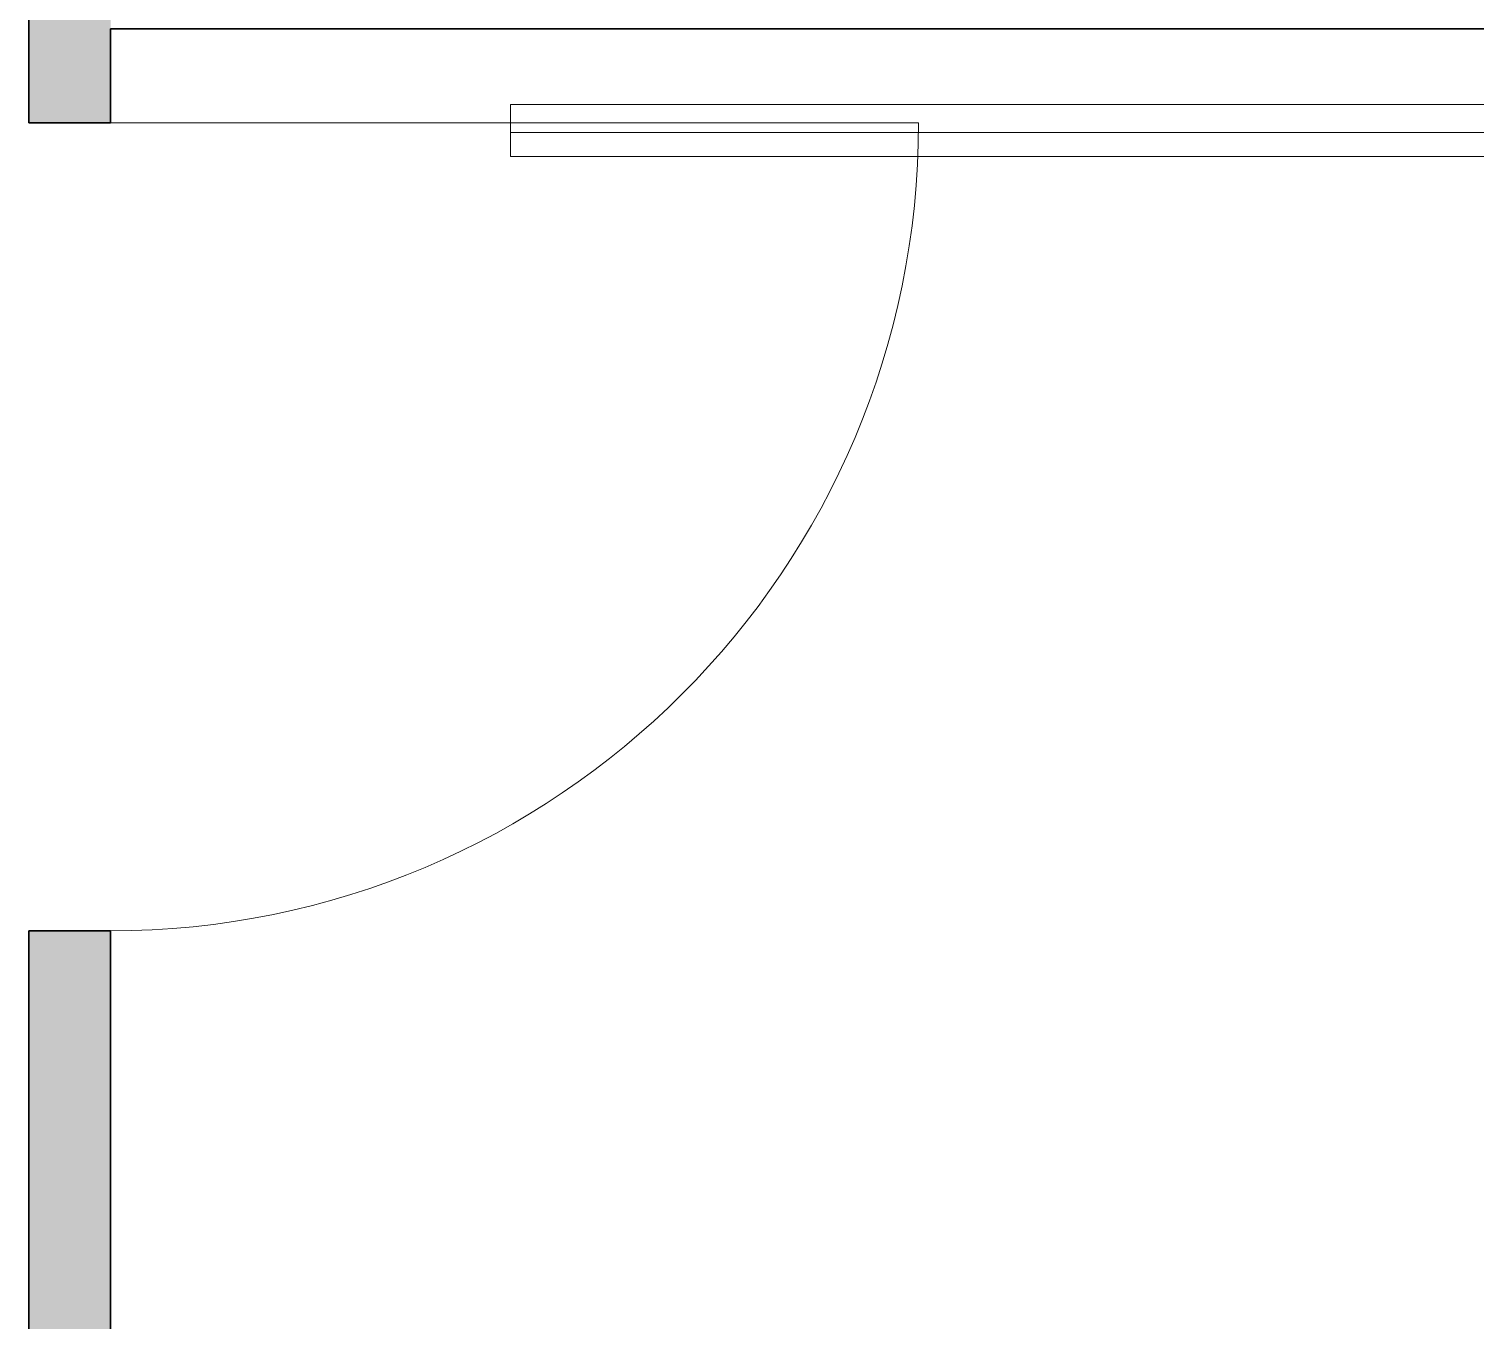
# Model space of a CAD drawing. Header units: millimetres. Extents: x 79795 to 317870, y -36033 to 97293.
# Drawn here: x 162751 to 164558, y 18843 to 20457 of the extents above; entities that cross this region are included whole.
import ezdxf

# ---------------------------------------------------------------- set-up
doc = ezdxf.new("R2010")
doc.units = ezdxf.units.MM
doc.header["$MEASUREMENT"] = 0
for name, color, linetype, lineweight in [('CSM-STL-XX-ZZ-M3-A-XXXX-00001_detached _19_04_21__rvt-1-Level 4$0$A-DOOR', 4, 'CONTINUOUS', 9), ('CSM-STL-XX-ZZ-M3-A-XXXX-00001_detached _19_04_21__rvt-1-Level 4$0$A-WALL-PATT', 7, 'CONTINUOUS', 9), ('CSM-STL-XX-ZZ-M3-A-XXXX-00001_detached _19_04_21__rvt-1-Level 4$0$I-FURN', 8, 'CONTINUOUS', 9), ('CSM-STL-XX-ZZ-M3-A-XXXX-00001_detached _19_04_21__rvt-1-Level 4$0$I-WALL', 7, 'CONTINUOUS', 9)]:
    doc.layers.add(name, color=color, linetype=linetype, lineweight=lineweight)

msp = doc.modelspace()

# ---------------------------------------------------------------- hatches: boundary and pattern name
at = {"layer": 'CSM-STL-XX-ZZ-M3-A-XXXX-00001_detached _19_04_21__rvt-1-Level 4$0$A-WALL-PATT'}
h = msp.add_hatch(color=256, dxfattribs=at)
h.paths.add_polyline_path([(162852.8, 15209.3), (162852.8, 19329.8), (162750.8, 19329.8), (162750.8, 15209.3), (162773, 15209.3)], flags=0)
h.paths.add_polyline_path([(162852.8, 20339.8), (162852.8, 23260.3), (162750.8, 23260.3), (162750.8, 20339.8), (162773, 20339.8)], flags=0)

# ---------------------------------------------------------------- linework, layer by layer
at = {"layer": 'CSM-STL-XX-ZZ-M3-A-XXXX-00001_detached _19_04_21__rvt-1-Level 4$0$A-DOOR'}
msp.add_line((162852.8, 20339.8), (163862.8, 20339.8), dxfattribs=at)
msp.add_arc((162852.8, 20339.8), 1010, 270, 0, dxfattribs=at)
at = {"layer": 'CSM-STL-XX-ZZ-M3-A-XXXX-00001_detached _19_04_21__rvt-1-Level 4$0$I-FURN'}
for p, q in [((165752.8, 20362.7), (163352.8, 20362.7)), ((163352.8, 20362.7), (163352.8, 20327.7)), ((163352.8, 20327.7), (165752.8, 20327.7)), ((163352.8, 20297.7), (163352.8, 20327.7)), ((163352.8, 20327.7), (165752.8, 20327.7)), ((165752.8, 20297.7), (163352.8, 20297.7))]:
    msp.add_line(p, q, dxfattribs=at)
at = {"layer": 'CSM-STL-XX-ZZ-M3-A-XXXX-00001_detached _19_04_21__rvt-1-Level 4$0$I-WALL', "lineweight": 30}
for p, q in [((162750.8, 23260.3), (162750.8, 20339.8)), ((162852.8, 20457.3), (167678.8, 20457.3)), ((162852.8, 20339.8), (162852.8, 20457.3)), ((162750.8, 20339.8), (162852.8, 20339.8)), ((162750.8, 19329.8), (162750.8, 15209.3)), ((162852.8, 19329.8), (162750.8, 19329.8)), ((162852.8, 15209.3), (162852.8, 19329.8))]:
    msp.add_line(p, q, dxfattribs=at)

doc.saveas('drawing.dxf')
